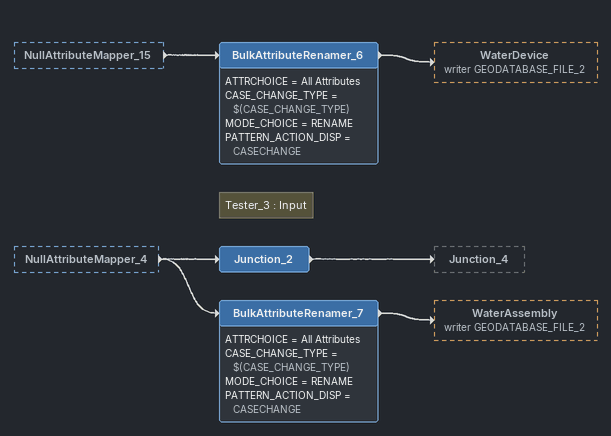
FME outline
NullAttributeMapper_15 [outside]
    -> BulkAttributeRenamer_6
NullAttributeMapper_4 [outside]
    -> BulkAttributeRenamer_7
    -> Junction_2
BulkAttributeRenamer_6
    ATTRCHOICE = All Attributes
    CASE_CHANGE_TYPE = $(CASE_CHANGE_TYPE)
    MODE_CHOICE = RENAME
    PATTERN_ACTION_DISP = CASECHANGE
    -> WaterDevice (writer GEODATABASE_FILE_2)
Note: Tester_3 : Input
Junction_2
    -> Junction_4
BulkAttributeRenamer_7
    ATTRCHOICE = All Attributes
    CASE_CHANGE_TYPE = $(CASE_CHANGE_TYPE)
    MODE_CHOICE = RENAME
    PATTERN_ACTION_DISP = CASECHANGE
    -> WaterAssembly (writer GEODATABASE_FILE_2)
